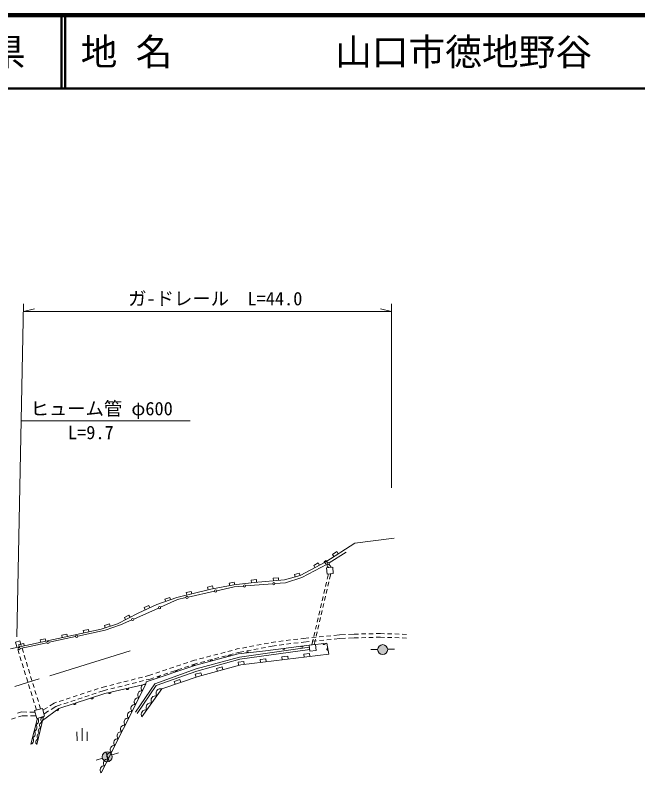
# Model space of a CAD drawing. Units: millimetres, scale not verified. Extents: x 40000 to 680000, y 20000 to 380000.
# Drawn here: x 361459 to 446257, y 276769 to 380000 of the extents above; entities that cross this region are included whole.
import ezdxf
from ezdxf.enums import TextEntityAlignment as Align

# ---------------------------------------------------------------- set-up
doc = ezdxf.new("R2010")
doc.units = ezdxf.units.MM
doc.header["$LTSCALE"] = 1000
doc.linetypes.add('CHAIN', pattern=[18.5, 12, -1.5, 3.5, -1.5])
for name, color, linetype, lineweight in [('M-BGD', 7, 'Continuous', 13), ('M-BMK', 2, 'CHAIN', 13), ('M-STR-HTXT', 7, 'Continuous', 13), ('M-TTL', 2, 'Continuous', 140), ('M-TTL-LINE', 7, 'Continuous', 50)]:
    doc.layers.add(name, color=color, linetype=linetype, lineweight=lineweight)
doc.layers.add('M-TTL-TXT', color=7, linetype='Continuous')
doc.styles.add('ＭＳ ゴシック', font='')
doc.styles.get('ＭＳ ゴシック').set_extended_font_data('MS Gothic')

msp = doc.modelspace()

# ---------------------------------------------------------------- hatches: boundary and pattern name
at = {"layer": 'M-BGD'}
for points in [[(412188, 293500, 1), (410827, 293612, 0.00944), (410826, 293587, 0.98129)], [(374665, 279120, 1), (373337, 278799, 0.00944), (373344, 278774, 0.98129)]]:
    msp.add_hatch(color=256, dxfattribs=at).paths.add_polyline_path(points)

# ---------------------------------------------------------------- linework, layer by layer
for p, q in [((407697, 308044), (413051, 308762)), ((404218, 305360), (406556, 306833)), ((405279, 306906), (404690, 306528)), ((405468, 306611), (405279, 306906)), ((403518, 305517), (403752, 305705)), ((404049, 305336), (403752, 305705)), ((404690, 306528), (404879, 306233)), ((400517, 303375), (403938, 305183)), ((402739, 305368), (402121, 305039)), ((402121, 305039), (402286, 304730)), ((402904, 305059), (402739, 305368)), ((403754, 305224), (403518, 305517)), ((403852, 304706), (404699, 304792)), ((403852, 304706), (403938, 303860)), ((404146, 304736), (403911, 305029)), ((403938, 305183), (403964, 305200)), ((404502, 304772), (404205, 305141)), ((404699, 304792), (404785, 303945)), ((400156, 303994), (399483, 303802)), ((399483, 303802), (399579, 303465)), ((400252, 303658), (400156, 303994)), ((403938, 303860), (404785, 303945)), ((403949, 303139), (404122, 303878)), ((404265, 303171), (404438, 303910)), ((391306, 302749), (390617, 302624)), ((390617, 302624), (390680, 302279)), ((391369, 302405), (391306, 302749)), ((392842, 302240), (396531, 302531)), ((394304, 303111), (393610, 303025)), ((393610, 303025), (393653, 302678)), ((394347, 302764), (394304, 303111)), ((397311, 303338), (396614, 303282)), ((396614, 303282), (396641, 302933)), ((396830, 302555), (398257, 302668)), ((397339, 302989), (397311, 303338)), ((398257, 302668), (400517, 303375)), ((403721, 302165), (403858, 302750)), ((404037, 302197), (404174, 302782)), ((385418, 301495), (384739, 301324)), ((385004, 300704), (388614, 301515)), ((385504, 301155), (385418, 301495)), ((388327, 302227), (387649, 302056)), ((387649, 302056), (387734, 301717)), ((388413, 301888), (388327, 302227)), ((388907, 301581), (391296, 302118)), ((391296, 302118), (392543, 302217)), ((403494, 301192), (403630, 301776)), ((403809, 301224), (403946, 301808)), ((382502, 300676), (381841, 300445)), ((381841, 300445), (381957, 300114)), ((382618, 300346), (382502, 300676)), ((383588, 300386), (384712, 300638)), ((384739, 301324), (384825, 300985)), ((403266, 300218), (403403, 300802)), ((403581, 300250), (403718, 300834)), ((379675, 299587), (379038, 299297)), ((379820, 299269), (379675, 299587)), ((381260, 299348), (383588, 300386)), ((403038, 299244), (403175, 299828)), ((403354, 299276), (403490, 299860)), ((377607, 297720), (380986, 299226)), ((379038, 299297), (379183, 298979)), ((402810, 298270), (402947, 298855)), ((403126, 298302), (403263, 298887)), ((375819, 296923), (377333, 297598)), ((376957, 298274), (376338, 297948)), ((376338, 297948), (376501, 297638)), ((377120, 297964), (376957, 298274)), ((402583, 297297), (402719, 297881)), ((402898, 297329), (403035, 297913)), ((371424, 296311), (370740, 296162)), ((371499, 295968), (371424, 296311)), ((374289, 297063), (373623, 296846)), ((373623, 296846), (373731, 296513)), ((373711, 296213), (375819, 296923)), ((374397, 296730), (374289, 297063)), ((402355, 296323), (402492, 296907)), ((402671, 296355), (402807, 296939)), ((366068, 294566), (369685, 295345)), ((368493, 295674), (367809, 295525)), ((367809, 295525), (367883, 295183)), ((368567, 295332), (368493, 295674)), ((369978, 295409), (373711, 296213)), ((370740, 296162), (370815, 295820)), ((401860, 295193), (402457, 295250)), ((402127, 295349), (402264, 295934)), ((402443, 295381), (402579, 295965)), ((402855, 295288), (403453, 295344)), ((403851, 295382), (404448, 295439)), ((404846, 295477), (405638, 295552)), ((405638, 295552), (406433, 295596)), ((406833, 295618), (407628, 295662)), ((407628, 295662), (408215, 295676)), ((408615, 295686), (409215, 295700)), ((409615, 295710), (410215, 295724)), ((410615, 295733), (411202, 295747)), ((410624, 295233), (411200, 295247)), ((411200, 295247), (411766, 295230)), ((411202, 295747), (411775, 295730)), ((412174, 295717), (412774, 295699)), ((413174, 295687), (413774, 295668)), ((414173, 295656), (414746, 295638)), ((361517, 294568), (362091, 294744)), ((361704, 293959), (361517, 294568)), ((362630, 294400), (361946, 294251)), ((361946, 294251), (362020, 293909)), ((362280, 294125), (362091, 294744)), ((362158, 293723), (365775, 294503)), ((362704, 294058), (362630, 294400)), ((365561, 295037), (364877, 294888)), ((364877, 294888), (364951, 294546)), ((365636, 294695), (365561, 295037)), ((394376, 294153), (394965, 294266)), ((395358, 294341), (395947, 294454)), ((396340, 294529), (396648, 294588)), ((396648, 294588), (396971, 294627)), ((397368, 294676), (397964, 294749)), ((397434, 294180), (398030, 294253)), ((398361, 294798), (398957, 294870)), ((398427, 294302), (399022, 294375)), ((399354, 294919), (399949, 294992)), ((399419, 294423), (400015, 294496)), ((400346, 295041), (400670, 295080)), ((400412, 294545), (400724, 294583)), ((400670, 295080), (401462, 295155)), ((400724, 294583), (401507, 294657)), ((401513, 294185), (402360, 294271)), ((401863, 294221), (402036, 294960)), ((401906, 294695), (402503, 294752)), ((402179, 294253), (402352, 294992)), ((402360, 294271), (402445, 293424)), ((402901, 294790), (403498, 294846)), ((403897, 294884), (404494, 294941)), ((404892, 294979), (405675, 295053)), ((405675, 295053), (406462, 295097)), ((406861, 295119), (407648, 295163)), ((407648, 295163), (408224, 295176)), ((408624, 295186), (409224, 295200)), ((409624, 295210), (410224, 295224)), ((412166, 295217), (412766, 295199)), ((413165, 295187), (413765, 295168)), ((414165, 295156), (414731, 295138)), ((361997, 293003), (361821, 293576)), ((362573, 293169), (362398, 293743)), ((389468, 293050), (390048, 293203)), ((390435, 293305), (391015, 293459)), ((391402, 293561), (391711, 293643)), ((391711, 293643), (392019, 293702)), ((391822, 293155), (392604, 293305)), ((391992, 292544), (401542, 293895)), ((392053, 292249), (401572, 293596)), ((392412, 293777), (393001, 293890)), ((392997, 293380), (393586, 293493)), ((393394, 293965), (393983, 294078)), ((393979, 293568), (394568, 293681)), ((394961, 293756), (395551, 293869)), ((395549, 293394), (401513, 294185)), ((395943, 293944), (396725, 294094)), ((396725, 294094), (397037, 294132)), ((401513, 294185), (401598, 293339)), ((401598, 293339), (402445, 293424)), ((409912, 293578), (410826, 293587)), ((412205, 293598), (413119, 293606)), ((362290, 292047), (362114, 292620)), ((362867, 292213), (362691, 292787)), ((385871, 292099), (386181, 292181)), ((386125, 290923), (391992, 292544)), ((386216, 290637), (392053, 292249)), ((386567, 292283), (387148, 292437)), ((387534, 292539), (388114, 292692)), ((387661, 292055), (388241, 292208)), ((388501, 292794), (389081, 292948)), ((388628, 292311), (389208, 292464)), ((389595, 292566), (390175, 292720)), ((390562, 292822), (391142, 292975)), ((391529, 293077), (391822, 293155)), ((395599, 292312), (394805, 292217)), ((394805, 292217), (394852, 291820)), ((395647, 291915), (395599, 292312)), ((398578, 292669), (397783, 292574)), ((397783, 292574), (397831, 292177)), ((398625, 292272), (398578, 292669)), ((401556, 293026), (400762, 292931)), ((400762, 292931), (400810, 292534)), ((401604, 292629), (401556, 293026)), ((362583, 291091), (362407, 291664)), ((363160, 291257), (362984, 291831)), ((382492, 290972), (383061, 291162)), ((383441, 291288), (384010, 291478)), ((384389, 291605), (384959, 291795)), ((384531, 291125), (385100, 291315)), ((385338, 291921), (385871, 292099)), ((385480, 291442), (386014, 291620)), ((386014, 291620), (386308, 291697)), ((386695, 291800), (387275, 291953)), ((389656, 291211), (388885, 290997)), ((389763, 290826), (389656, 291211)), ((392620, 291955), (391826, 291860)), ((391826, 291860), (391874, 291463)), ((392668, 291558), (392620, 291955)), ((362876, 290135), (362700, 290708)), ((363453, 290301), (363277, 290875)), ((379683, 290034), (380216, 290212)), ((386125, 290923), (380465, 288912)), ((380595, 290339), (381164, 290529)), ((386216, 290637), (380659, 288663)), ((381544, 290655), (382113, 290845)), ((381686, 290175), (382255, 290365)), ((382634, 290492), (383203, 290682)), ((383583, 290808), (384152, 290998)), ((386765, 290410), (385994, 290196)), ((385994, 290196), (386101, 289811)), ((386872, 290024), (386765, 290410)), ((388885, 290997), (388992, 290612)), ((363169, 289179), (362994, 289752)), ((363746, 289345), (363570, 289918)), ((375301, 288926), (375882, 289073)), ((376270, 289171), (376852, 289318)), ((377240, 289416), (377821, 289564)), ((377380, 288936), (377961, 289083)), ((378209, 289662), (378791, 289809)), ((378349, 289181), (378931, 289328)), ((379179, 289907), (379683, 290034)), ((379320, 289176), (379259, 288856)), ((379318, 289426), (379823, 289554)), ((379823, 289554), (380358, 289732)), ((380737, 289859), (381306, 290049)), ((383894, 289472), (383135, 289216)), ((383135, 289216), (383263, 288837)), ((384021, 289092), (383894, 289472)), ((363463, 288222), (363287, 288796)), ((364039, 288389), (363863, 288962)), ((372203, 288052), (372774, 288238)), ((373154, 288362), (373439, 288455)), ((379259, 288856), (373191, 276769)), ((373439, 288455), (373943, 288583)), ((373578, 287975), (374083, 288103)), ((374331, 288681), (374913, 288828)), ((374471, 288201), (375053, 288348)), ((375441, 288446), (376022, 288593)), ((376410, 288691), (376992, 288838)), ((380465, 288912), (377832, 285021)), ((380659, 288663), (378080, 284852)), ((381427, 288218), (378722, 284385)), ((363756, 287266), (363580, 287840)), ((364332, 287433), (364156, 288006)), ((364625, 286477), (364450, 287050)), ((368401, 286810), (368971, 286997)), ((369351, 287121), (369922, 287307)), ((370004, 286808), (370575, 286994)), ((370302, 287431), (370872, 287617)), ((370955, 287118), (371525, 287304)), ((371253, 287741), (371823, 287928)), ((371905, 287429), (372476, 287615)), ((372856, 287739), (373578, 287975)), ((364049, 286310), (363873, 286884)), ((364932, 285476), (364743, 286094)), ((366785, 286283), (366178, 285894)), ((366785, 286283), (367070, 286376)), ((367000, 285827), (367723, 286063)), ((367450, 286500), (368021, 286686)), ((368103, 286187), (368673, 286373)), ((369054, 286498), (369624, 286684)), ((361781, 284884), (362316, 285061)), ((362316, 285061), (363041, 285044)), ((363440, 285034), (364165, 285017)), ((365166, 285539), (364102, 285251)), ((364102, 285251), (364390, 284186)), ((364353, 285319), (364166, 285928)), ((365166, 285539), (365454, 284474)), ((365841, 285678), (365234, 285290)), ((366017, 285198), (365370, 284784)), ((367000, 285827), (366354, 285413)), ((360953, 284083), (361522, 284271)), ((361902, 284397), (362391, 284559)), ((362391, 284559), (363146, 284541)), ((363546, 284532), (364301, 284514)), ((363586, 280686), (364505, 284218)), ((365454, 284474), (364390, 284186)), ((365301, 284433), (364429, 280624)), ((370582, 281118), (370571, 282868)), ((369882, 281114), (369875, 282339)), ((371282, 281122), (371275, 282347)), ((372479, 278479), (373344, 278774)), ((373828, 279620), (374268, 278331)), ((374650, 279218), (375515, 279513))]:
    msp.add_line(p, q, dxfattribs=at)
for points in [[(407697, 308044), (403764, 305516), (400294, 303670), (398138, 303053), (394027, 302724), (391216, 302377), (388112, 301812), (383464, 300642), (380750, 299692), (378192, 298527), (375384, 297051), (373177, 296333), (360844, 293654)], [(402360, 294271), (403925, 294433), (404185, 292938)], [(395549, 293394), (391838, 292985), (386065, 291461), (379320, 289176)], [(404185, 292938), (392203, 291502), (386387, 289890), (381427, 288218)], [(365183, 283920), (367427, 285518), (373684, 287565), (379259, 288856)]]:
    msp.add_lwpolyline(points, dxfattribs=at)
for centre, radius in [((404091, 305280), 150), ((396681, 302543), 150), ((388761, 301548), 150), ((392693, 302228), 150), ((384858, 300671), 150), ((381123, 299287), 150), ((377470, 297659), 150), ((369832, 295377), 150), ((365922, 294534), 150), ((411508, 293556), 683), ((362011, 293691), 150), ((374001, 278960), 683)]:
    msp.add_circle(centre, radius, dxfattribs=at)
for centre, radius, start, end in [((403550, 294421), 177, 194.70557, 357.11074), ((393067, 293093), 177, 15.08668, 177.49186), ((398024, 293749), 177, 196.35776, 358.76294), ((400502, 294078), 177, 196.35776, 358.76294), ((404094, 293623), 177, 108.68703, 271.09221), ((388203, 291997), 177, 23.58496, 185.99014), ((390620, 292635), 177, 23.58496, 185.99014), ((385794, 291340), 177, 27.51287, 189.91804), ((383426, 290538), 177, 27.51287, 189.91804), ((381058, 289736), 177, 27.51287, 189.91804), ((376758, 288304), 177, 201.83148, 4.23666), ((379149, 288329), 538, 78.22181, 228.45914), ((381276, 287606), 630, 76.19481, 213.39909), ((371929, 287019), 177, 206.91038, 9.31555), ((374323, 287741), 177, 201.83148, 4.23666), ((378215, 286469), 538, 78.22181, 228.45914), ((378682, 287399), 538, 78.22181, 228.45914), ((380600, 286648), 630, 76.19481, 213.39909), ((369553, 286242), 177, 206.91038, 9.31555), ((377749, 285539), 538, 78.22181, 228.45914), ((379924, 285690), 630, 76.19481, 213.39909), ((367204, 285392), 177, 224.26487, 26.67004), ((377282, 284610), 538, 78.22181, 228.45914), ((379248, 284732), 630, 76.19481, 213.39909), ((364109, 283850), 541, 287.96477, 42.85112), ((365390, 284012), 430, 101.88565, 232.32679), ((376815, 283680), 538, 78.22181, 228.45914), ((363879, 282967), 541, 287.96477, 42.85112), ((365041, 282488), 430, 101.88565, 232.32679), ((365215, 283250), 430, 101.88565, 232.32679), ((376348, 282750), 538, 78.22181, 228.45914), ((363649, 282084), 541, 287.96477, 42.85112), ((364866, 281726), 430, 101.88565, 232.32679), ((375882, 281820), 538, 78.22181, 228.45914), ((363419, 281201), 541, 287.96477, 42.85112), ((364692, 280964), 430, 101.88565, 232.32679), ((375415, 280891), 538, 78.22181, 228.45914), ((374948, 279961), 538, 78.22181, 228.45914), ((374481, 279031), 538, 78.22181, 228.45914), ((373548, 277172), 538, 78.22181, 228.45914), ((374014, 278101), 538, 78.22181, 228.45914)]:
    msp.add_arc(centre, radius, start, end, dxfattribs=at)
at = {"layer": 'M-BMK'}
msp.add_line((348503, 284517), (377133, 293406), dxfattribs=at)
at = {"layer": 'M-STR-HTXT'}
for p, q in [((362602, 340671), (361684, 295306)), ((412693, 340671), (412693, 315592)), ((362581, 339605), (364081, 339980)), ((412693, 339605), (411193, 339980)), ((362581, 339605), (412693, 339605)), ((362279, 324708), (385279, 324708))]:
    msp.add_line(p, q, dxfattribs=at)
at = {"layer": 'M-TTL'}
msp.add_line((680000, 380000), (40000, 380000), dxfattribs=at)
at = {"layer": 'M-TTL-LINE'}
for p, q in [((367750, 380000), (367750, 370000)), ((368250, 380000), (368250, 370000)), ((40000, 370000), (680000, 370000))]:
    msp.add_line(p, q, dxfattribs=at)

# ---------------------------------------------------------------- texts
at = {"layer": 'M-STR-HTXT', "style": 'ＭＳ ゴシック'}
for s, p in [('ガ-ドレール\u3000L=44.0', (376843, 339915)), ('ヒューム管 φ600', (363543, 324932)), ('L=9.7', (368648, 321677))]:
    msp.add_text(s, height=1833, dxfattribs=at).set_placement(p, align=Align.BOTTOM_LEFT)
at = {"layer": 'M-TTL-TXT', "style": 'ＭＳ ゴシック'}
msp.add_text('山\u3000口\u3000県', height=3666, dxfattribs=at).set_placement((350375, 375000), align=Align.MIDDLE_CENTER)
for s, p in [('地 名', (370380, 375000)), ('山口市徳地野谷', (405024, 375000))]:
    msp.add_text(s, height=3666, dxfattribs=at).set_placement(p, align=Align.MIDDLE_LEFT)

doc.saveas('drawing.dxf')
